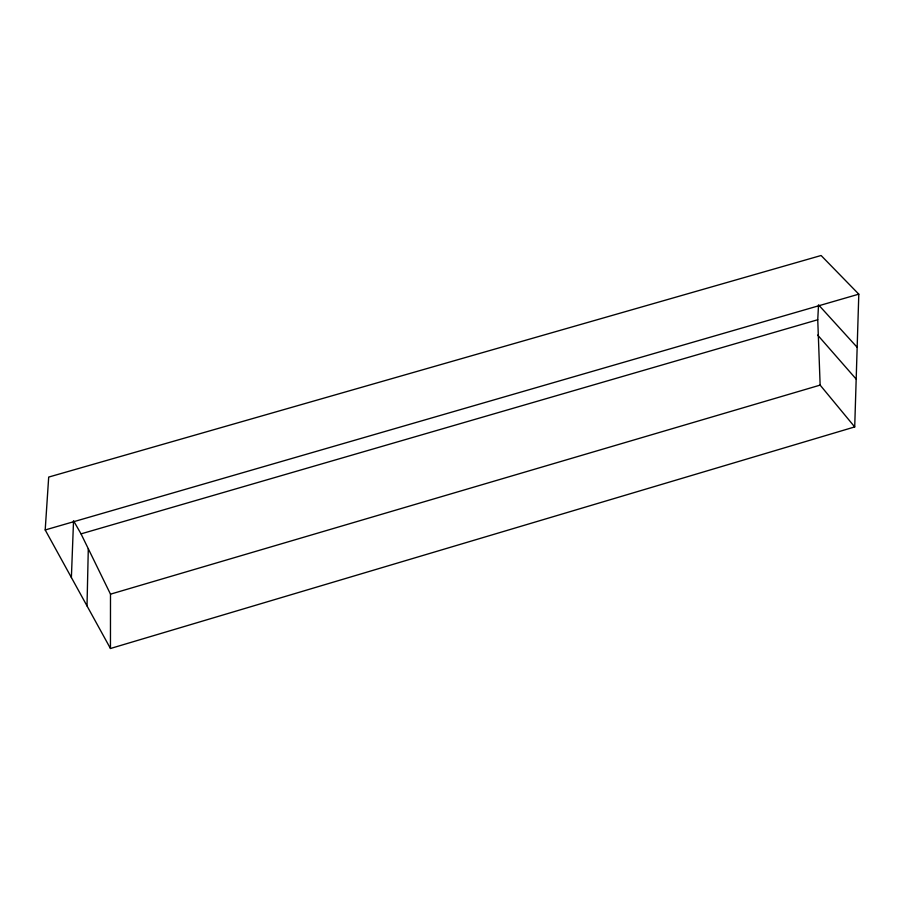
<?xml version="1.0" encoding="UTF-8"?>
<svg xmlns="http://www.w3.org/2000/svg" width="904" height="904" viewBox="0 0 904 904"><rect width="100%" height="100%" fill="white"/><g stroke="black" fill="none" stroke-linecap="round" stroke-linejoin="round"><path stroke-width="1.36" d="M110.457 648.496L45.2 529.959L48.692 477.075L821.092 255.504L858.8 294.162L854.709 426.925L110.457 648.496L110.491 594.165L81.032 533.868L73.54 520.727L71.382 577.532M87.01 605.917L88.298 548.751M854.709 426.925L820.143 385.115L817.747 319.745L818.527 304.851L857.161 347.305M110.491 594.165L820.143 385.115M81.032 533.868L817.747 319.745M45.2 529.959L858.8 294.162M817.668 335.09L856.19 379.115"/></g></svg>
